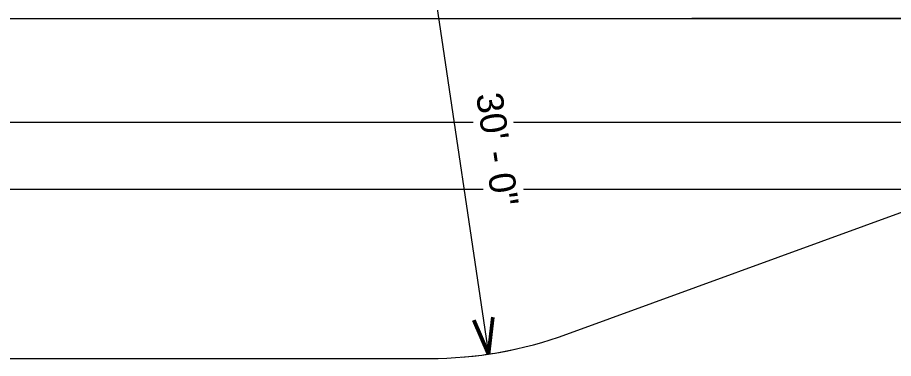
# Model space of a CAD drawing. Header units: inches. Extents: x 20461 to 27285, y -26063 to -19005.
# Drawn here: x 22833 to 23616, y -23103 to -22798 of the extents above; entities that cross this region are included whole.
import ezdxf

# ---------------------------------------------------------------- set-up
doc = ezdxf.new("R2010")
doc.units = ezdxf.units.IN
doc.header["$MEASUREMENT"] = 0
for name, color, linetype, lineweight in [('A-ANNO-DIMS', 211, 'Continuous', 9), ('A-ANNO-DIMS-256', 211, 'Continuous', 9), ('C-BLDG-PADS', 91, 'Continuous', 9), ('C-TOPO', 7, 'Continuous', 9), ('Conc', 7, 'Continuous', 9), ('EOP-PR', 4, 'Continuous', 9)]:
    doc.layers.add(name, color=color, linetype=linetype, lineweight=lineweight)
doc.styles.add('Arial_1', font='arial.ttf', dxfattribs={"height": 23.60479041916167})
doc.dimstyles.new('Arrow_-_3_32__Arial_1', dxfattribs={"dimscale": 12, "dimtxt": 24, "dimasz": 2.666666666666667, "dimexe": 2, "dimexo": 0, "dimgap": 1.333333333333333, "dimtad": 1, "dimjust": 3, "dimdec": 5, "dimrnd": 0.03125, "dimzin": 1, "dimdsep": 46, "dimlunit": 4, "dimtxsty": 'Arial_1', "dimblk1": 'OPEN30', "dimblk2": 'OPEN30', "dimsah": 1, "dimcen": 0.09, "dimazin": 0, "dimtfac": 1, "dimtdec": 4, "dimtix": 1, "dimtmove": 0, "dimatfit": 2, "dimfxl": 1, "dimtvp": 1, "dimtfill": 1, "dimfrac": 2, "dimtolj": 1, "dimtzin": 0, "dimarcsym": 2})

# ---------------------------------------------------------------- blocks, each defined once
blk = doc.blocks.new('DIMBLOCK59-Site Plan - Phase 1')
at = {"layer": 'A-ANNO-DIMS-256'}
for p, q in [((23218.79119135299, -22756.55260086695), (23182.42424792178, -22729.61850675798)), ((23187.1406725829, -22761.26902552807), (23214.07476669187, -22724.90208209685)), ((23200.60771963738, -22743.08555381246), (23253.66749707502, -23099.153889976))]:
    blk.add_line(p, q, dxfattribs=at)
at = {"layer": 'A-ANNO-DIMS-256', "lineweight": 50}
for q in [(23240.47034146943, -23068.76713338502), (23257.43180335837, -23066.23960902679)]:
    blk.add_line((23253.66749707502, -23099.153889976), q, dxfattribs=at)
at = {"layer": 'A-ANNO-DIMS-256'}
blk.add_arc((23200.60771963738, -22743.08555381246), 360.0000000000019, 274.6558845837329, 282.2953218521435, dxfattribs=at)
at = {"layer": 'A-ANNO-DIMS-256', "color": 0, "insert": (23265.73863174423, -22863.85109041487), "char_height": 23.60479041916167, "width": 122.2892307692308, "attachment_point": 1, "rotation": 278.47560321793867, "line_spacing_factor": 0.9385317878468563, "style": 'Arial_1', "bg_fill": 3, "box_fill_scale": 1.25, "bg_fill_color": 0, "bg_fill_transparency": 0}
blk.add_mtext('30\' - 0"', dxfattribs=at)
blk = doc.blocks.new('_Open30')
at = {"color": 0, "linetype": 'ByBlock', "lineweight": -2}
for p, q in [((-1, 0.26794919), (0, 0)), ((0, 0), (-1, -0.26794919)), ((0, 0), (-1, 0))]:
    blk.add_line(p, q, dxfattribs=at)

msp = doc.modelspace()

# ---------------------------------------------------------------- linework, layer by layer
at = {"layer": 'C-BLDG-PADS'}
msp.add_line((22061.26522535177, -22799.30281039721), (24099.26522535166, -22799.30281039721), dxfattribs=at)
at = {"layer": 'C-TOPO'}
for p in [(22061.2652253518, -22799.30273437502), (24099.26522535169, -22799.30273437502)]:
    msp.add_line(p, (23435.34082031252, -22799.30273437502), dxfattribs=at)
at = {"layer": 'Conc'}
for p, q in [((22057.51522535361, -22892.06747894361), (24099.01522535167, -22892.06747894359)), ((26285.49062535176, -22952.06747894359), (21911.23522535179, -22952.06747894361))]:
    msp.add_line(p, q, dxfattribs=at)
at = {"layer": 'EOP-PR'}
for p, q in [((23323.73497123463, -23081.37489729539), (23627.84551542929, -22970.68771128203)), ((21875.23522535188, -23103.08555381248), (23200.60771963739, -23103.08555381246))]:
    msp.add_line(p, q, dxfattribs=at)
msp.add_arc((23200.60771963738, -22743.08555381246), 360, 270.0000000000008, 290.000000000001, dxfattribs=at)

# ---------------------------------------------------------------- next in the draw order: dimensions: what is measured, and where the dimension line sits
at = {"layer": 'A-ANNO-DIMS'}
dim = msp.add_radius_dim(center=(23200.60771963738, -22743.08555381246), mpoint=(23253.66749707502, -23099.15388997599), dimstyle='Arrow_-_3_32__Arial_1', override={"dimpost": '<>'}, dxfattribs=at)
dim.commit()
dim.dimension.update_dxf_attribs({"geometry": 'DIMBLOCK59-Site Plan - Phase 1', "text_midpoint": (23252.53296364875, -22901.15874480665)})

doc.saveas('drawing.dxf')
